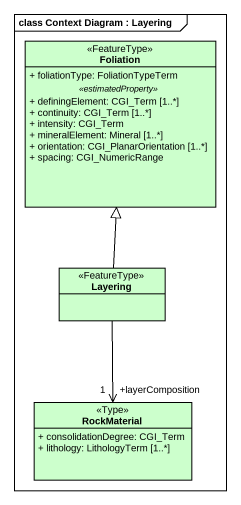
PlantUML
@startuml
mainframe class Context Diagram : Layering
hide circle
hide empty members
skinparam classAttributeIconSize 0
class Foliation <<FeatureType>> #CCFFCC {
  + foliationType: FoliationTypeTerm
  .. <<estimatedProperty>> ..
  + definingElement: CGI_Term [1..*]
  + continuity: CGI_Term [1..*]
  + intensity: CGI_Term
  + mineralElement: Mineral [1..*]
  + orientation: CGI_PlanarOrientation [1..*]
  + spacing: CGI_NumericRange
}
class Layering <<FeatureType>> #CCFFCC
class RockMaterial <<Type>> #CCFFCC {
  + consolidationDegree: CGI_Term
  + lithology: LithologyTerm [1..*]
}
Layering -up-|> Foliation
Layering --> "+layerComposition\n1" RockMaterial
@enduml
